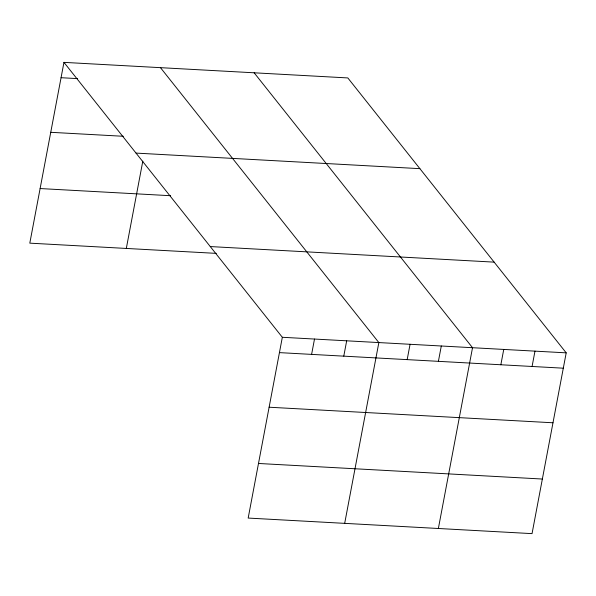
<?xml version="1.0" encoding="UTF-8"?>
<svg xmlns="http://www.w3.org/2000/svg" width="596" height="596" viewBox="0 0 596 596"><rect width="100%" height="100%" fill="white"/><g stroke="black" fill="none" stroke-linecap="round" stroke-linejoin="round"><path stroke-width="0.89" d="M63.958 62.371L282.333 337.284L248.174 518.066L532.042 533.629L566.2 352.847L347.826 77.934L63.958 62.371L29.8 243.153L216.318 253.375M126.315 248.443L142.802 161.181M311.604 354.389L314.502 339.05M343.78 356.147L346.678 340.815M344.689 523.355L378.847 342.581L160.473 67.661M407.172 359.626L410.07 344.287M438.403 361.34L441.301 346M438.365 528.496L472.524 347.714L254.149 72.801M500.849 364.759L503.747 349.427M532.079 366.473L534.977 351.141M61.06 77.711L77.607 78.612M50.742 132.305L123.357 136.283M136.022 153.097L419.889 168.661M40.118 188.552L170.612 195.712M210.269 246.565L494.136 262.128M282.333 337.284L566.2 352.847M279.435 352.623L563.302 368.186M269.116 407.217L552.984 422.78M258.493 463.472L542.36 479.035"/></g></svg>
